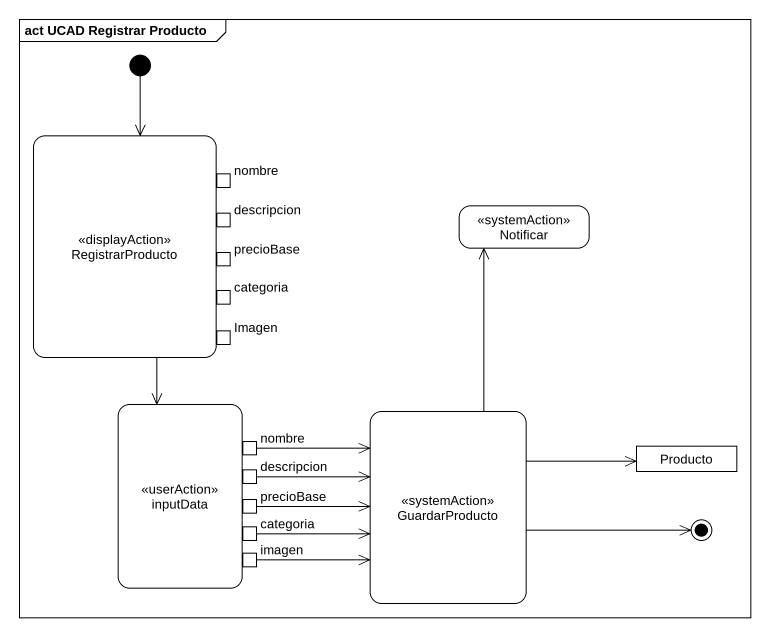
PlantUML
@startuml
mainframe act UCAD Registrar Producto
hide empty description
state RegistrarProducto <<displayAction>> {
  state nombre <<inputPin>>
  state descripcion <<inputPin>>
  state precioBase <<inputPin>>
  state categoria <<inputPin>>
  state Imagen <<inputPin>>
}
state Notificar <<systemAction>>
state inputData <<userAction>> {
  state "nombre" as nombre_2 <<outputPin>>
  state "descripcion" as descripcion_2 <<outputPin>>
  state "precioBase" as precioBase_2 <<outputPin>>
  state "categoria" as categoria_2 <<outputPin>>
  state imagen <<outputPin>>
}
state GuardarProducto <<systemAction>>
state Producto <<object>>
[*] --> RegistrarProducto
RegistrarProducto --> inputData
GuardarProducto -up-> Notificar
GuardarProducto -right-> Producto
nombre_2 -right-> GuardarProducto
descripcion_2 -right-> GuardarProducto
precioBase_2 -right-> GuardarProducto
categoria_2 -right-> GuardarProducto
imagen -right-> GuardarProducto
GuardarProducto -right-> [*]
@enduml
